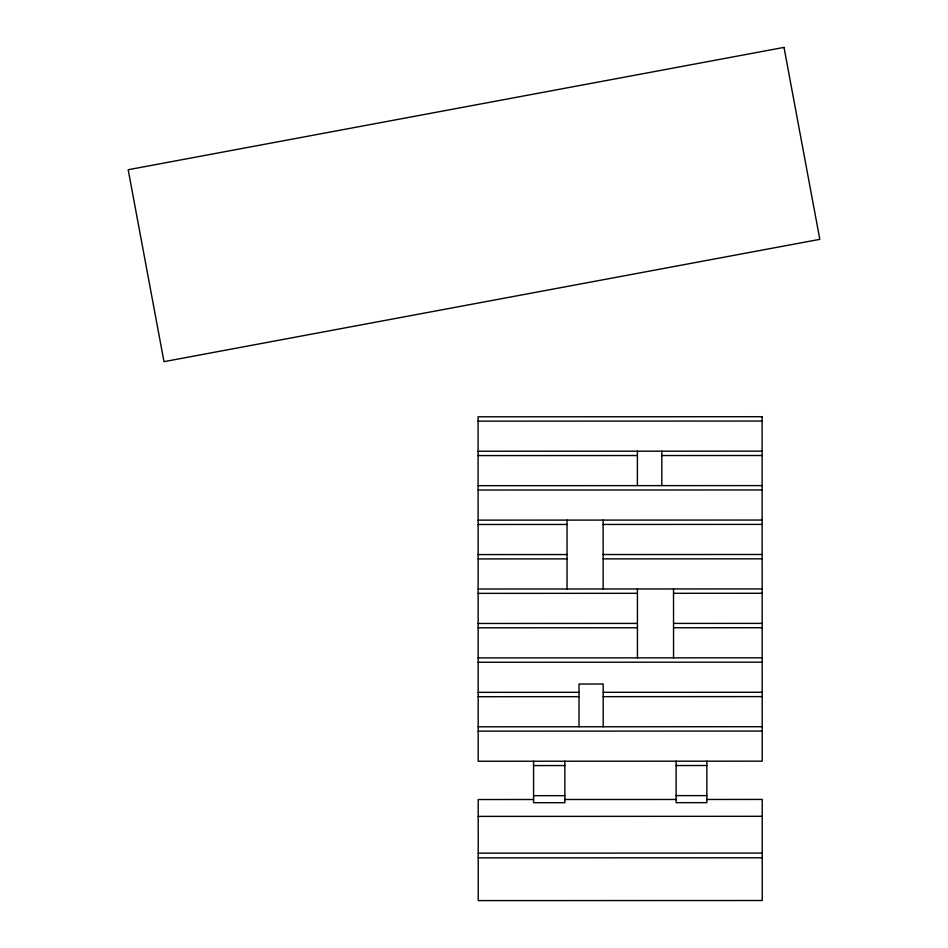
<?xml version="1.0" encoding="UTF-8"?>
<svg xmlns="http://www.w3.org/2000/svg" width="948" height="948" viewBox="0 0 948 948"><rect width="100%" height="100%" fill="white"/><g stroke="black" fill="none" stroke-linecap="round" stroke-linejoin="round"><path stroke-width="1.42" d="M478.088 421.149L762.109 421.054M478.1 451.236L762.121 451.153M478.1 455.585L637.388 455.538M661.811 455.538L762.121 455.502M478.1 485.684L762.133 485.601M478.112 490.033L762.133 489.95M478.112 520.132L762.145 520.049M478.112 524.481L567.023 524.457M603.129 524.445L762.145 524.398M478.124 554.58L567.034 554.544M603.141 554.533L762.156 554.485M478.124 558.929L567.034 558.893M603.141 558.882L762.156 558.834M478.136 589.016L762.168 588.933M478.136 593.365L637.423 593.318M673.53 593.306L762.168 593.282M478.148 623.464L637.435 623.417M673.542 623.405L762.18 623.381M478.148 627.813L637.435 627.766M673.542 627.754L762.18 627.73M478.159 657.912L762.18 657.817M478.159 662.261L762.192 662.166M478.171 692.348L579.003 692.324M603.177 692.313L762.192 692.265M478.171 696.697L579.003 696.673M603.189 696.662L762.192 696.614M478.183 726.796L762.204 726.713M478.183 731.145L762.204 731.062M533.57 765.569L564.854 765.569M676.114 765.534L706.841 765.522M533.582 795.668L564.866 795.656M676.125 795.621L706.853 795.621M533.582 799.508L478.207 799.531L478.23 900.6L762.263 900.517L762.228 799.437L706.853 799.46M564.866 799.496L676.125 799.472M478.207 816.394L762.239 816.311M478.219 853.153L762.239 853.07M478.219 857.869L762.251 857.774M706.841 761.173L706.853 802.648L676.125 802.66L676.114 761.185M673.53 588.957L673.554 657.853M661.811 451.189L661.822 485.471M637.388 451.189L637.388 485.483M637.423 588.969L637.447 657.865M603.129 520.096L603.153 588.981M603.189 726.76L603.177 684.018L579.003 684.029L579.015 726.772M567.023 520.108L567.046 588.992M564.854 761.22L564.866 802.695L533.582 802.695L533.57 761.22M784.008 47.4L128.181 169.728L163.992 361.662L819.819 239.334L784.008 47.4M762.109 416.705L478.088 416.8L478.195 761.244L762.216 761.161L762.109 416.705"/></g></svg>
